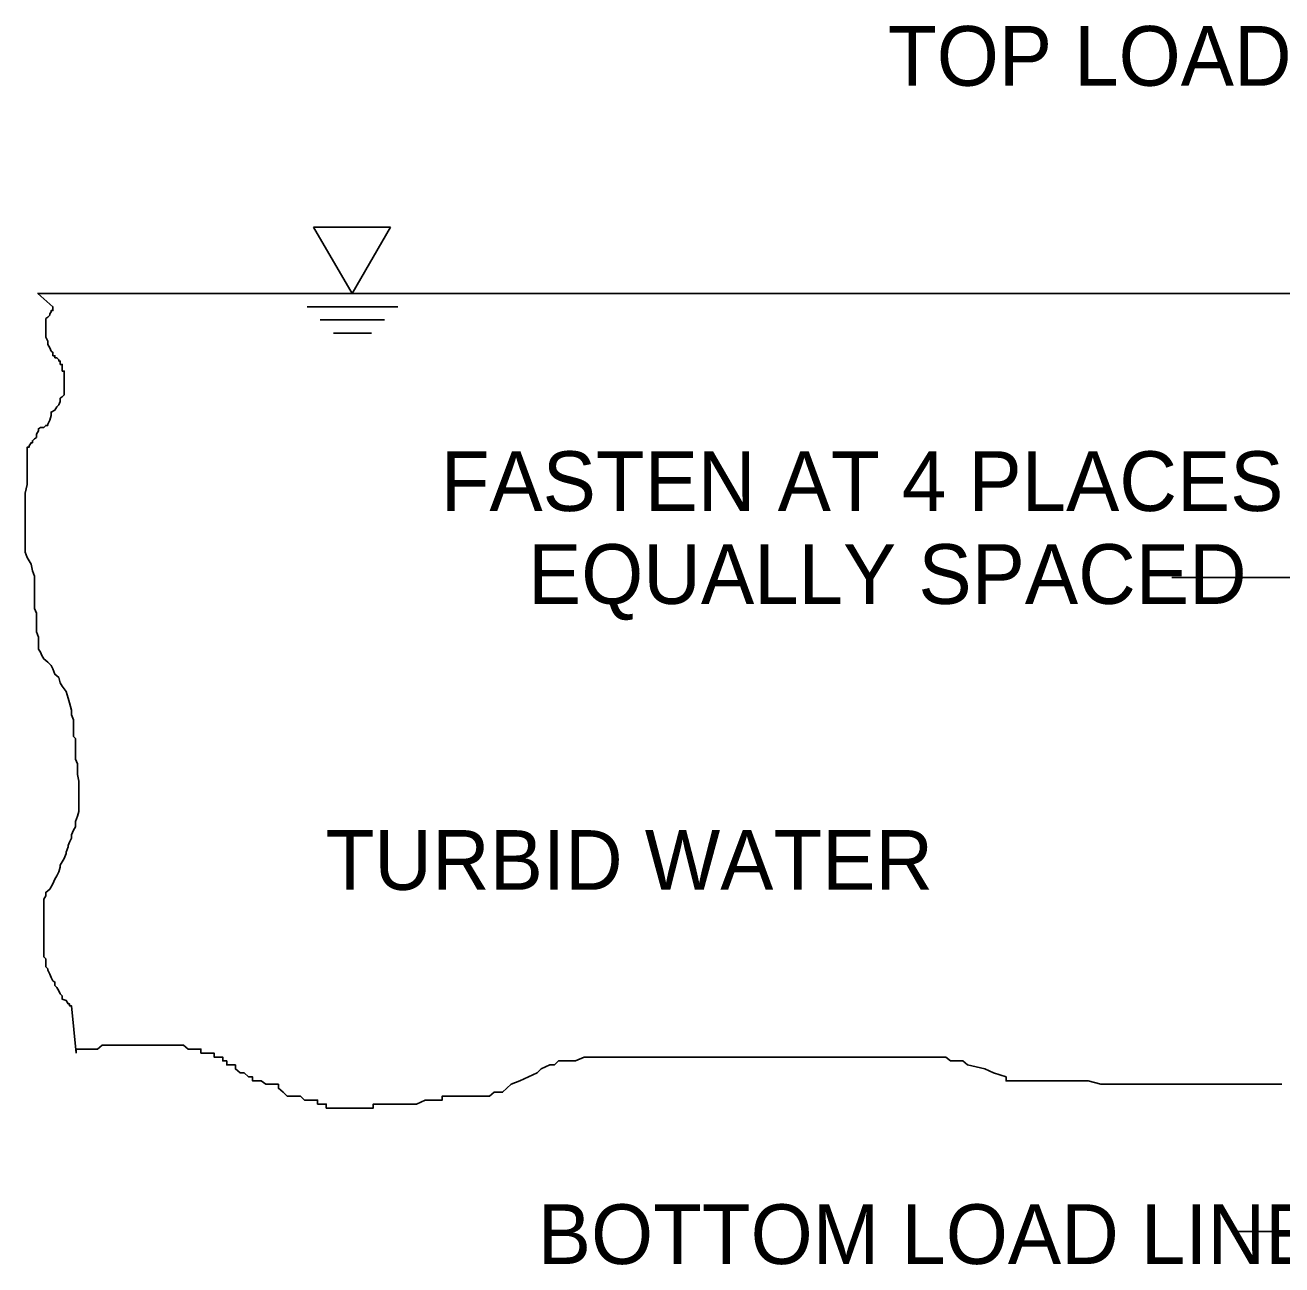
# Model space of a CAD drawing. Extents: x 2 to 16.3, y 0.2 to 10.
# Drawn here: x 2.002 to 3.897, y 7.886 to 9.754 of the extents above; entities that cross this region are included whole.
import ezdxf

# ---------------------------------------------------------------- set-up
doc = ezdxf.new("R2010")
doc.units = 0
for name, color, linetype in [('SD_P_Dimension Lines', 7, 'Continuous'), ('SD_P_Dimension Text', 7, 'Continuous'), ('SD_P_Prop Object Lines', 7, 'Continuous'), ('SD_P_Shading', 7, 'Continuous')]:
    doc.layers.add(name, color=color, linetype=linetype)

msp = doc.modelspace()

# ---------------------------------------------------------------- linework, layer by layer
at = {"layer": 'SD_P_Dimension Lines'}
for p, q in [((2.437, 9.45), (2.553, 9.45)), ((2.437, 9.45), (2.495, 9.35)), ((2.495, 9.35), (2.553, 9.45)), ((2.427, 9.33), (2.564, 9.33)), ((2.447, 9.31), (2.544, 9.31)), ((2.467, 9.29), (2.524, 9.29)), ((3.731, 8.922), (3.926, 8.922)), ((3.829, 7.936), (3.9, 7.936))]:
    msp.add_line(p, q, dxfattribs=at)
at = {"layer": 'SD_P_Prop Object Lines'}
msp.add_line((2.021, 9.35), (5.653, 9.35), dxfattribs=at)
for points in [[(2.358, 8.163), (2.352, 8.163), (2.345, 8.163), (2.345, 8.169), (2.339, 8.169), (2.332, 8.175), (2.326, 8.175), (2.319, 8.181), (2.319, 8.187), (2.313, 8.187), (2.306, 8.187), (2.306, 8.193), (2.3, 8.193), (2.3, 8.199), (2.293, 8.199), (2.287, 8.199), (2.287, 8.205), (2.28, 8.205), (2.274, 8.205), (2.267, 8.205), (2.267, 8.211), (2.261, 8.211), (2.254, 8.211), (2.248, 8.211), (2.241, 8.217), (2.235, 8.217), (2.228, 8.217), (2.222, 8.217), (2.215, 8.217), (2.209, 8.217), (2.202, 8.217), (2.196, 8.217), (2.189, 8.217), (2.183, 8.217), (2.176, 8.217), (2.17, 8.217), (2.163, 8.217), (2.157, 8.217), (2.15, 8.217), (2.144, 8.217), (2.131, 8.217), (2.118, 8.217), (2.111, 8.211), (2.105, 8.211), (2.098, 8.211), (2.092, 8.211), (2.085, 8.211), (2.079, 8.211), (2.079, 8.205)], [(3.494, 8.163), (3.488, 8.163), (3.481, 8.163), (3.481, 8.169), (3.462, 8.175), (3.449, 8.181), (3.423, 8.187), (3.416, 8.193), (3.41, 8.193), (3.403, 8.193), (3.397, 8.193), (3.39, 8.199), (3.377, 8.199), (3.351, 8.199), (3.338, 8.199), (3.325, 8.199), (3.319, 8.199), (3.306, 8.199), (3.293, 8.199), (3.267, 8.199), (3.241, 8.199), (3.215, 8.199), (3.183, 8.199), (3.163, 8.199), (3.144, 8.199), (3.131, 8.199), (3.124, 8.199), (3.111, 8.199), (3.098, 8.199), (3.079, 8.199), (3.066, 8.199), (3.046, 8.199), (3.033, 8.199), (3.027, 8.199), (3.007, 8.199), (2.981, 8.199), (2.962, 8.199), (2.936, 8.199), (2.91, 8.199), (2.891, 8.199), (2.878, 8.199), (2.858, 8.199), (2.845, 8.199), (2.832, 8.193), (2.819, 8.193), (2.806, 8.193), (2.8, 8.187), (2.793, 8.187), (2.78, 8.181), (2.774, 8.175), (2.761, 8.169), (2.748, 8.163), (2.735, 8.158), (2.722, 8.146), (2.709, 8.146), (2.702, 8.14), (2.696, 8.14), (2.689, 8.14), (2.683, 8.14), (2.676, 8.14), (2.657, 8.14), (2.644, 8.14), (2.631, 8.14), (2.631, 8.134), (2.618, 8.134), (2.605, 8.134), (2.592, 8.128), (2.572, 8.128), (2.553, 8.128), (2.54, 8.128), (2.533, 8.128), (2.527, 8.128), (2.527, 8.122), (2.52, 8.122), (2.514, 8.122), (2.507, 8.122), (2.501, 8.122), (2.494, 8.122), (2.488, 8.122), (2.482, 8.122), (2.475, 8.122), (2.469, 8.122), (2.462, 8.122), (2.456, 8.122), (2.456, 8.128), (2.449, 8.128), (2.443, 8.128), (2.443, 8.134), (2.436, 8.134), (2.43, 8.134), (2.423, 8.134), (2.417, 8.14), (2.41, 8.14), (2.404, 8.14), (2.397, 8.14), (2.391, 8.146), (2.384, 8.152), (2.384, 8.158), (2.371, 8.158), (2.365, 8.158), (2.358, 8.163)], [(3.897, 8.158), (3.89, 8.158), (3.877, 8.158), (3.871, 8.158), (3.851, 8.158), (3.838, 8.158), (3.819, 8.158), (3.799, 8.158), (3.786, 8.158), (3.76, 8.158), (3.741, 8.158), (3.721, 8.158), (3.702, 8.158), (3.683, 8.158), (3.67, 8.158), (3.657, 8.158), (3.637, 8.158), (3.624, 8.158), (3.605, 8.163), (3.572, 8.163), (3.546, 8.163), (3.514, 8.163), (3.494, 8.163)]]:
    msp.add_lwpolyline(points, dxfattribs=at)
at = {"layer": 'SD_P_Shading'}
msp.add_line((4.523, 9.35), (2.021, 9.35), dxfattribs=at)
for points in [[(2.021, 9.35), (2.021, 9.35), (2.044, 9.33), (2.044, 9.327), (2.044, 9.324), (2.041, 9.324), (2.041, 9.322), (2.039, 9.319), (2.039, 9.317), (2.036, 9.314), (2.033, 9.312), (2.033, 9.309), (2.033, 9.307), (2.033, 9.304), (2.033, 9.301), (2.033, 9.299), (2.033, 9.294), (2.033, 9.291), (2.033, 9.286), (2.033, 9.284), (2.036, 9.278), (2.036, 9.273), (2.039, 9.268), (2.041, 9.263), (2.044, 9.261), (2.044, 9.258), (2.044, 9.256)], [(2.044, 9.256), (2.047, 9.256), (2.047, 9.253), (2.05, 9.253), (2.053, 9.25), (2.053, 9.248), (2.055, 9.248), (2.055, 9.245), (2.055, 9.243), (2.058, 9.243), (2.058, 9.24), (2.058, 9.238), (2.058, 9.233), (2.061, 9.233), (2.061, 9.227), (2.061, 9.222), (2.061, 9.217), (2.061, 9.212), (2.061, 9.207), (2.061, 9.202), (2.061, 9.197), (2.058, 9.194), (2.055, 9.192), (2.055, 9.187), (2.053, 9.182), (2.05, 9.179), (2.047, 9.174), (2.041, 9.171), (2.041, 9.166), (2.039, 9.159), (2.036, 9.153), (2.036, 9.151), (2.033, 9.151), (2.03, 9.148), (2.027, 9.148), (2.025, 9.148), (2.022, 9.146), (2.022, 9.143), (2.019, 9.138), (2.019, 9.136), (2.019, 9.133), (2.016, 9.131), (2.013, 9.128), (2.013, 9.125), (2.011, 9.125), (2.008, 9.12), (2.008, 9.118), (2.005, 9.118), (2.005, 9.115), (2.005, 9.113), (2.005, 9.11), (2.005, 9.105), (2.005, 9.092), (2.005, 9.077), (2.005, 9.062), (2.002, 9.049), (2.002, 9.044), (2.002, 9.039), (2.002, 9.034), (2.002, 9.029), (2.002, 9.023), (2.002, 9.018), (2.002, 9.013), (2.002, 9.008), (2.002, 9.006), (2.002, 9), (2.002, 8.993), (2.002, 8.988), (2.002, 8.983), (2.002, 8.977), (2.002, 8.97), (2.002, 8.965), (2.002, 8.96), (2.005, 8.952), (2.011, 8.942), (2.013, 8.932), (2.016, 8.924), (2.016, 8.916), (2.016, 8.911), (2.016, 8.906), (2.016, 8.904), (2.016, 8.898), (2.016, 8.896), (2.016, 8.891), (2.016, 8.886), (2.016, 8.881), (2.016, 8.875), (2.019, 8.868), (2.019, 8.858), (2.019, 8.852), (2.019, 8.845), (2.019, 8.84), (2.022, 8.832), (2.022, 8.824), (2.022, 8.819), (2.022, 8.814), (2.025, 8.809), (2.027, 8.804), (2.03, 8.799), (2.036, 8.794), (2.041, 8.789)], [(2.041, 8.789), (2.044, 8.784), (2.047, 8.776), (2.053, 8.771), (2.055, 8.763), (2.058, 8.758), (2.064, 8.75), (2.067, 8.74), (2.069, 8.733), (2.072, 8.722), (2.072, 8.715), (2.075, 8.707), (2.075, 8.702), (2.075, 8.694), (2.075, 8.687), (2.075, 8.682), (2.078, 8.679), (2.078, 8.671), (2.078, 8.669), (2.078, 8.661), (2.078, 8.659), (2.078, 8.654), (2.078, 8.648), (2.081, 8.641), (2.081, 8.633), (2.081, 8.625), (2.083, 8.615), (2.083, 8.61), (2.083, 8.605), (2.083, 8.595), (2.083, 8.59), (2.083, 8.585), (2.083, 8.58), (2.083, 8.574), (2.083, 8.569), (2.081, 8.562), (2.078, 8.554), (2.078, 8.546), (2.075, 8.541), (2.072, 8.534), (2.072, 8.529), (2.069, 8.523), (2.067, 8.518), (2.067, 8.516), (2.064, 8.508), (2.064, 8.506), (2.061, 8.498), (2.058, 8.493), (2.055, 8.488), (2.055, 8.485), (2.053, 8.478), (2.05, 8.472), (2.047, 8.467), (2.044, 8.46), (2.039, 8.452), (2.033, 8.447), (2.033, 8.442), (2.03, 8.437), (2.03, 8.434), (2.03, 8.432), (2.03, 8.427), (2.03, 8.424), (2.03, 8.416), (2.03, 8.414), (2.03, 8.406), (2.03, 8.401), (2.03, 8.396), (2.03, 8.388), (2.03, 8.383), (2.03, 8.378), (2.03, 8.375), (2.03, 8.37), (2.03, 8.365), (2.03, 8.363), (2.03, 8.358), (2.03, 8.355), (2.03, 8.35), (2.033, 8.347), (2.033, 8.345), (2.033, 8.342), (2.033, 8.34), (2.033, 8.337), (2.033, 8.335), (2.036, 8.332), (2.036, 8.33), (2.039, 8.324), (2.041, 8.319), (2.044, 8.314), (2.047, 8.312), (2.047, 8.307), (2.05, 8.304), (2.053, 8.299), (2.055, 8.294), (2.058, 8.291), (2.058, 8.286), (2.064, 8.284), (2.067, 8.279), (2.069, 8.279), (2.069, 8.276), (2.072, 8.276), (2.079, 8.205)], [(2.079, 8.205), (2.079, 8.211), (2.085, 8.211), (2.092, 8.211), (2.098, 8.211), (2.105, 8.211), (2.111, 8.211), (2.118, 8.217), (2.131, 8.217), (2.144, 8.217), (2.15, 8.217), (2.157, 8.217), (2.163, 8.217), (2.17, 8.217), (2.176, 8.217), (2.183, 8.217), (2.189, 8.217), (2.196, 8.217), (2.202, 8.217), (2.209, 8.217), (2.215, 8.217), (2.222, 8.217), (2.228, 8.217), (2.235, 8.217), (2.241, 8.217), (2.248, 8.211), (2.254, 8.211), (2.261, 8.211), (2.267, 8.211), (2.267, 8.205), (2.274, 8.205), (2.28, 8.205), (2.287, 8.205), (2.287, 8.199), (2.293, 8.199), (2.3, 8.199), (2.3, 8.193), (2.306, 8.193), (2.306, 8.187), (2.313, 8.187), (2.319, 8.187), (2.319, 8.181), (2.326, 8.175), (2.332, 8.175), (2.339, 8.169), (2.345, 8.169), (2.345, 8.163), (2.352, 8.163), (2.358, 8.163)], [(2.358, 8.163), (2.365, 8.158), (2.371, 8.158), (2.384, 8.158), (2.384, 8.152), (2.391, 8.146), (2.397, 8.14), (2.404, 8.14), (2.41, 8.14), (2.417, 8.14), (2.423, 8.134), (2.43, 8.134), (2.436, 8.134), (2.443, 8.134), (2.443, 8.128), (2.449, 8.128), (2.456, 8.128), (2.456, 8.122), (2.462, 8.122), (2.469, 8.122), (2.475, 8.122), (2.482, 8.122), (2.488, 8.122), (2.494, 8.122), (2.501, 8.122), (2.507, 8.122), (2.514, 8.122), (2.52, 8.122), (2.527, 8.122), (2.527, 8.128), (2.533, 8.128), (2.54, 8.128), (2.553, 8.128), (2.572, 8.128), (2.592, 8.128), (2.605, 8.134), (2.618, 8.134), (2.631, 8.134), (2.631, 8.14), (2.644, 8.14), (2.657, 8.14), (2.676, 8.14), (2.683, 8.14), (2.689, 8.14), (2.696, 8.14), (2.702, 8.14), (2.709, 8.146), (2.722, 8.146), (2.735, 8.158), (2.748, 8.163), (2.761, 8.169), (2.774, 8.175), (2.78, 8.181), (2.793, 8.187), (2.8, 8.187), (2.806, 8.193), (2.819, 8.193), (2.832, 8.193), (2.845, 8.199), (2.858, 8.199), (2.878, 8.199), (2.891, 8.199), (2.91, 8.199), (2.936, 8.199), (2.962, 8.199), (2.981, 8.199), (3.007, 8.199), (3.027, 8.199), (3.033, 8.199), (3.046, 8.199), (3.066, 8.199), (3.079, 8.199), (3.098, 8.199), (3.111, 8.199), (3.124, 8.199), (3.131, 8.199), (3.144, 8.199), (3.163, 8.199), (3.183, 8.199), (3.215, 8.199), (3.241, 8.199), (3.267, 8.199), (3.293, 8.199), (3.306, 8.199), (3.319, 8.199), (3.325, 8.199), (3.338, 8.199), (3.351, 8.199), (3.377, 8.199), (3.39, 8.199), (3.397, 8.193), (3.403, 8.193), (3.41, 8.193), (3.416, 8.193), (3.423, 8.187), (3.449, 8.181), (3.462, 8.175), (3.481, 8.169), (3.481, 8.163), (3.488, 8.163), (3.494, 8.163)], [(3.494, 8.163), (3.514, 8.163), (3.546, 8.163), (3.572, 8.163), (3.605, 8.163), (3.624, 8.158), (3.637, 8.158), (3.657, 8.158), (3.67, 8.158), (3.683, 8.158), (3.702, 8.158), (3.721, 8.158), (3.741, 8.158), (3.76, 8.158), (3.786, 8.158), (3.799, 8.158), (3.819, 8.158), (3.838, 8.158), (3.851, 8.158), (3.871, 8.158), (3.877, 8.158), (3.89, 8.158), (3.897, 8.158)]]:
    msp.add_lwpolyline(points, dxfattribs=at)

# ---------------------------------------------------------------- texts
at = {"layer": 'SD_P_Dimension Text'}
for s, p in [('TOP LOAD LINE', (3.303, 9.663)), ('FASTEN AT 4 PLACES', (2.6285, 9.022)), ('EQUALLY SPACED', (2.7602, 8.882)), ('TURBID WATER', (2.455, 8.451)), ('BOTTOM LOAD LINE', (2.775, 7.887))]:
    msp.add_text(s, height=0.09, dxfattribs=at).set_placement(p)

doc.saveas('drawing.dxf')
